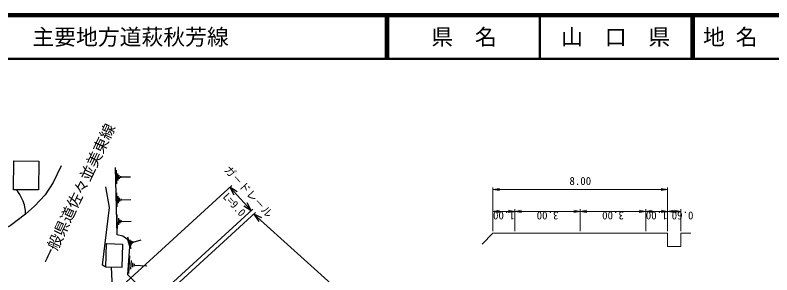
# Model space of a CAD drawing. Units: millimetres at full size, sheet at 1:1000, with parts at other scales. Extents: x 40000 to 680000, y 20000 to 380000.
# Drawn here: x 212792 to 386163, y 320542 to 380000 of the extents above; entities that cross this region are included whole.
import ezdxf
from ezdxf.enums import TextEntityAlignment as Align

# ---------------------------------------------------------------- set-up
doc = ezdxf.new("R2010")
doc.units = ezdxf.units.MM
doc.header["$LTSCALE"] = 1000
for name, color, linetype, lineweight in [('M-BGD', 7, 'Continuous', 25), ('M-STR-HTXT', 7, 'Continuous', 13), ('M-STR-STRC', 7, 'Continuous', 25), ('M-TTL', 2, 'Continuous', 140), ('M-TTL-LINE', 7, 'Continuous', 50)]:
    doc.layers.add(name, color=color, linetype=linetype, lineweight=lineweight)
doc.layers.add('M-TTL-TXT', color=7, linetype='Continuous')
doc.styles.add('@ＭＳ ゴシック', font='')
doc.styles.add('ＭＳ ゴシック', font='')
doc.styles.get('@ＭＳ ゴシック').set_extended_font_data('@MS Gothic')
doc.styles.get('ＭＳ ゴシック').set_extended_font_data('MS Gothic')

# ---------------------------------------------------------------- blocks, each defined once
blk = doc.blocks.new('open_arrow')
at = {"color": 0, "linetype": 'Continuous', "lineweight": -2}
blk.add_lwpolyline([(7.5, 1.25), (0, 0), (7.5, -1.25)], dxfattribs=at)

msp = doc.modelspace()

# ---------------------------------------------------------------- linework, layer by layer
at = {"layer": 'M-BGD'}
for p, q in [((236073, 341364), (236001, 344522)), ((236371, 342161), (236335, 343740)), ((236678, 342563), (236660, 343352)), ((236989, 342767), (236980, 343162)), ((236984, 342964), (239195, 343014)), ((236142, 336150), (236070, 339308)), ((236440, 336946), (236404, 338526)), ((236747, 337348), (236729, 338138)), ((237058, 337553), (237049, 337948)), ((237054, 337750), (239265, 337800)), ((236256, 331191), (236186, 334327)), ((236552, 331982), (236517, 333550)), ((236857, 332382), (236839, 333165)), ((237166, 332585), (237157, 332977)), ((237162, 332781), (239357, 332830)), ((239385, 326497), (238634, 329156)), ((239463, 327237), (239088, 328566)), ((239635, 327644), (239447, 328309)), ((239854, 327886), (239760, 328218)), ((239807, 328052), (241668, 328577)), ((238824, 320856), (239076, 324881)), ((239289, 321837), (239415, 323850)), ((239723, 322315), (239786, 323321)), ((240141, 322541), (240173, 323045)), ((240157, 322793), (242975, 322616))]:
    msp.add_line(p, q, dxfattribs=at)
for points in [[(223315, 345511), (221522, 341669), (219700, 338865), (217201, 336292), (215204, 334443), (211656, 331767), (209732, 330802), (206313, 329665), (205711, 330072), (202061, 330597), (195610, 330985), (189154, 330635), (185414, 330151), (178063, 328223), (173688, 326420), (168981, 323898), (164742, 321273), (159165, 316975), (153731, 311895), (143778, 300841), (135079, 291684), (110540, 266381)], [(245712, 311478), (245433, 313592), (238642, 320556), (239049, 327046), (238588, 328534), (237456, 329414), (236157, 329687), (235807, 345150)], [(233540, 322326), (232799, 322736), (234416, 335961), (233577, 340712)], [(240619, 309004), (235242, 314285), (234836, 322285)]]:
    msp.add_lwpolyline(points, dxfattribs=at)
for points in [[(218222, 346569), (218158, 339973), (212422, 340029), (212487, 346626)], [(233710, 327709), (237396, 327593), (237226, 322209), (233540, 322326)]]:
    msp.add_lwpolyline(points, close=True, dxfattribs=at)
for points, knots in [([(530832, 346703), (526867, 344818), (525833, 344344), (522611, 342869), (516908, 340258), (513629, 338983), (507905, 336417), (504308, 334804), (502310, 333861), (498719, 332236), (494868, 330493), (492585, 329780), (488844, 327813), (486818, 326748), (485754, 326024), (483783, 324861), (480267, 322785), (478343, 321543), (474797, 319518), (472144, 318003), (470562, 317327), (467900, 315827), (464626, 313981), (462862, 312827), (459595, 310970), (456974, 309479), (455488, 308676), (452843, 307230), (451038, 306243), (449947, 305828), (448210, 304727), (446378, 303565), (445444, 302777), (443689, 301504), (442004, 300281), (441140, 299484), (439408, 298329), (438308, 297596), (437658, 297231), (436474, 296646), (434278, 295562), (432951, 295168), (430707, 294187), (425975, 292118), (423333, 290938), (418643, 288777), (415863, 287497), (414309, 286770), (411558, 285428), (410204, 284767), (409427, 284425), (408124, 283668), (407158, 283107), (406667, 282714), (405719, 282122), (402115, 279872), (400093, 278609), (396368, 276566), (394316, 275442), (393156, 274803), (390968, 273973), (389035, 273241), (387887, 273011), (385874, 272540), (381923, 271615), (379628, 271509), (375620, 270878), (373676, 270573), (372577, 270464), (370635, 270145), (366137, 269406), (363646, 268824), (359140, 268140), (355768, 267628), (353880, 267294), (350480, 267031), (348740, 266896), (347759, 266833), (346015, 266881), (344176, 266932), (343149, 267057), (341321, 267262), (335523, 267911), (332314, 268569), (326554, 269494), (322973, 270069), (320891, 270071), (317404, 271063), (315651, 271561), (314766, 272124), (313083, 272823), (310222, 274010), (308577, 274585), (305785, 275928), (302865, 277332), (301204, 278093), (298444, 279790), (295871, 281374), (294411, 282263), (292071, 284174), (290744, 285258), (290180, 286063), (288956, 287261), (287240, 288942), (286288, 289895), (284544, 291546), (282900, 293103), (281994, 293993), (280284, 295477), (279118, 296488), (278452, 297040), (277242, 297999), (274736, 299986), (273140, 300865), (270753, 302995), (269013, 304548), (268170, 305562), (266618, 307302), (265725, 308303), (265280, 308911), (264443, 309959), (262876, 311922), (262236, 313210), (260588, 315105), (260254, 315489), (260146, 315627), (259722, 316077)], [0, 0, 0, 0, 1, 1, 1, 2, 2, 2, 3, 3, 3, 4, 4, 4, 5, 5, 5, 6, 6, 6, 7, 7, 7, 8, 8, 8, 9, 9, 9, 10, 10, 10, 11, 11, 11, 12, 12, 12, 13, 13, 13, 14, 14, 14, 15, 15, 15, 16, 16, 16, 17, 17, 17, 18, 18, 18, 19, 19, 19, 20, 20, 20, 21, 21, 21, 22, 22, 22, 23, 23, 23, 24, 24, 24, 25, 25, 25, 26, 26, 26, 27, 27, 27, 28, 28, 28, 29, 29, 29, 30, 30, 30, 31, 31, 31, 32, 32, 32, 33, 33, 33, 34, 34, 34, 35, 35, 35, 36, 36, 36, 37, 37, 37, 38, 38, 38, 39, 39, 39, 40, 40, 40, 41, 41, 41, 42, 42, 42, 42]), ([(215204, 334443), (215173, 335184), (215152, 335436), (215022, 336057), (214867, 336795), (214692, 337190), (214391, 337882), (214006, 338768), (213781, 339074), (213152, 340022)], [0, 0, 0, 0, 1, 1, 1, 2, 2, 2, 3, 3, 3, 3])]:
    msp.add_open_spline(points, degree=3, knots=knots, dxfattribs=at)
at = {"layer": 'M-STR-HTXT'}
for p, q in [((322270, 330567), (322270, 340567)), ((362270, 340067), (322270, 340067)), ((362270, 330567), (362270, 340567)), ((322270, 330567), (322270, 335567)), ((327270, 335067), (322270, 335067)), ((327270, 330567), (327270, 335567)), ((342270, 335067), (327270, 335067)), ((342270, 330567), (342270, 335567)), ((357270, 335067), (342270, 335067)), ((357270, 330567), (357270, 335567)), ((362270, 335067), (357270, 335067)), ((362270, 330567), (362270, 335567)), ((365270, 335067), (362270, 335067)), ((365270, 330567), (365270, 335567))]:
    msp.add_line(p, q, dxfattribs=at)
msp.add_lwpolyline([(367571, 330067), (365270, 330067), (365270, 327067), (362270, 327067), (362270, 330067), (322270, 330067), (319770, 327567)], dxfattribs=at)
at = {"layer": 'M-STR-STRC'}
for p, q in [((262445, 341015), (235405, 316299)), ((266901, 335264), (261997, 340605)), ((263685, 339532), (261997, 340605)), ((261997, 340605), (262922, 338832)), ((266901, 335264), (265976, 337037)), ((239435, 310167), (267223, 335558)), ((267893, 334826), (240149, 309465)), ((265213, 336337), (266901, 335264)), ((267505, 334471), (294700, 309991)), ((269287, 333563), (267505, 334471)), ((267505, 334471), (268594, 332794))]:
    msp.add_line(p, q, dxfattribs=at)
at = {"layer": 'M-TTL'}
msp.add_line((680000, 380000), (40000, 380000), dxfattribs=at)
at = {"layer": 'M-TTL-LINE'}
for p, q in [((297750, 380000), (297750, 370000)), ((298250, 380000), (298250, 370000)), ((333000, 380000), (333000, 370000)), ((367750, 380000), (367750, 370000)), ((368250, 380000), (368250, 370000)), ((40000, 370000), (680000, 370000))]:
    msp.add_line(p, q, dxfattribs=at)

# ---------------------------------------------------------------- block references
at = {"layer": 'M-STR-HTXT', "xscale": 200, "yscale": 200}
for p in [(322270, 340067), (322270, 335067), (327270, 335067), (342270, 335067), (357270, 335067), (362270, 335067)]:
    msp.add_blockref('open_arrow', p, dxfattribs=at)
at = {"layer": 'M-STR-HTXT', "xscale": 200, "yscale": 200, "rotation": 180}
for p in [(362270, 340067), (327270, 335067), (342270, 335067), (357270, 335067), (362270, 335067), (365270, 335067)]:
    msp.add_blockref('open_arrow', p, dxfattribs=at)

# ---------------------------------------------------------------- texts
at = {"layer": 'M-BGD', "style": 'ＭＳ ゴシック'}
msp.add_text('一般県道佐々並美東線', height=2566, rotation=64.654, dxfattribs=at).set_placement((227188, 339134), align=Align.MIDDLE_CENTER)
at = {"layer": 'M-STR-HTXT', "style": 'ＭＳ ゴシック'}
msp.add_text('8.00', height=1833, dxfattribs=at).set_placement((342270, 340567), align=Align.BOTTOM_CENTER)
for s, p in [('1.00', (324770, 335567)), ('3.00', (334770, 335567)), ('3.00', (349770, 335567)), ('1.00', (359770, 335567)), ('0.60', (365702, 335567))]:
    msp.add_text(s, height=1833, rotation=180, dxfattribs=at).set_placement(p, align=Align.BOTTOM_CENTER)
at = {"layer": 'M-STR-STRC', "style": 'ＭＳ ゴシック'}
msp.add_text('ガ－ドレ－ル', height=1833, rotation=312.555, dxfattribs=at).set_placement((265185, 338611), align=Align.BOTTOM_CENTER)
at = {"layer": 'M-STR-STRC', "style": '@ＭＳ ゴシック'}
msp.add_text('L=9.0', height=1833, rotation=312.555, dxfattribs=at).set_placement((263712, 337258), align=Align.TOP_CENTER)
at = {"layer": 'M-TTL-TXT', "style": 'ＭＳ ゴシック'}
for s, p in [('主要地方道萩秋芳線', (216734, 375000)), ('地 名', (370380, 375000))]:
    msp.add_text(s, height=3666, dxfattribs=at).set_placement(p, align=Align.MIDDLE_LEFT)
for s, p in [('県\u3000名', (315625, 375000)), ('山\u3000口\u3000県', (350375, 375000))]:
    msp.add_text(s, height=3666, dxfattribs=at).set_placement(p, align=Align.MIDDLE_CENTER)

doc.saveas('drawing.dxf')
